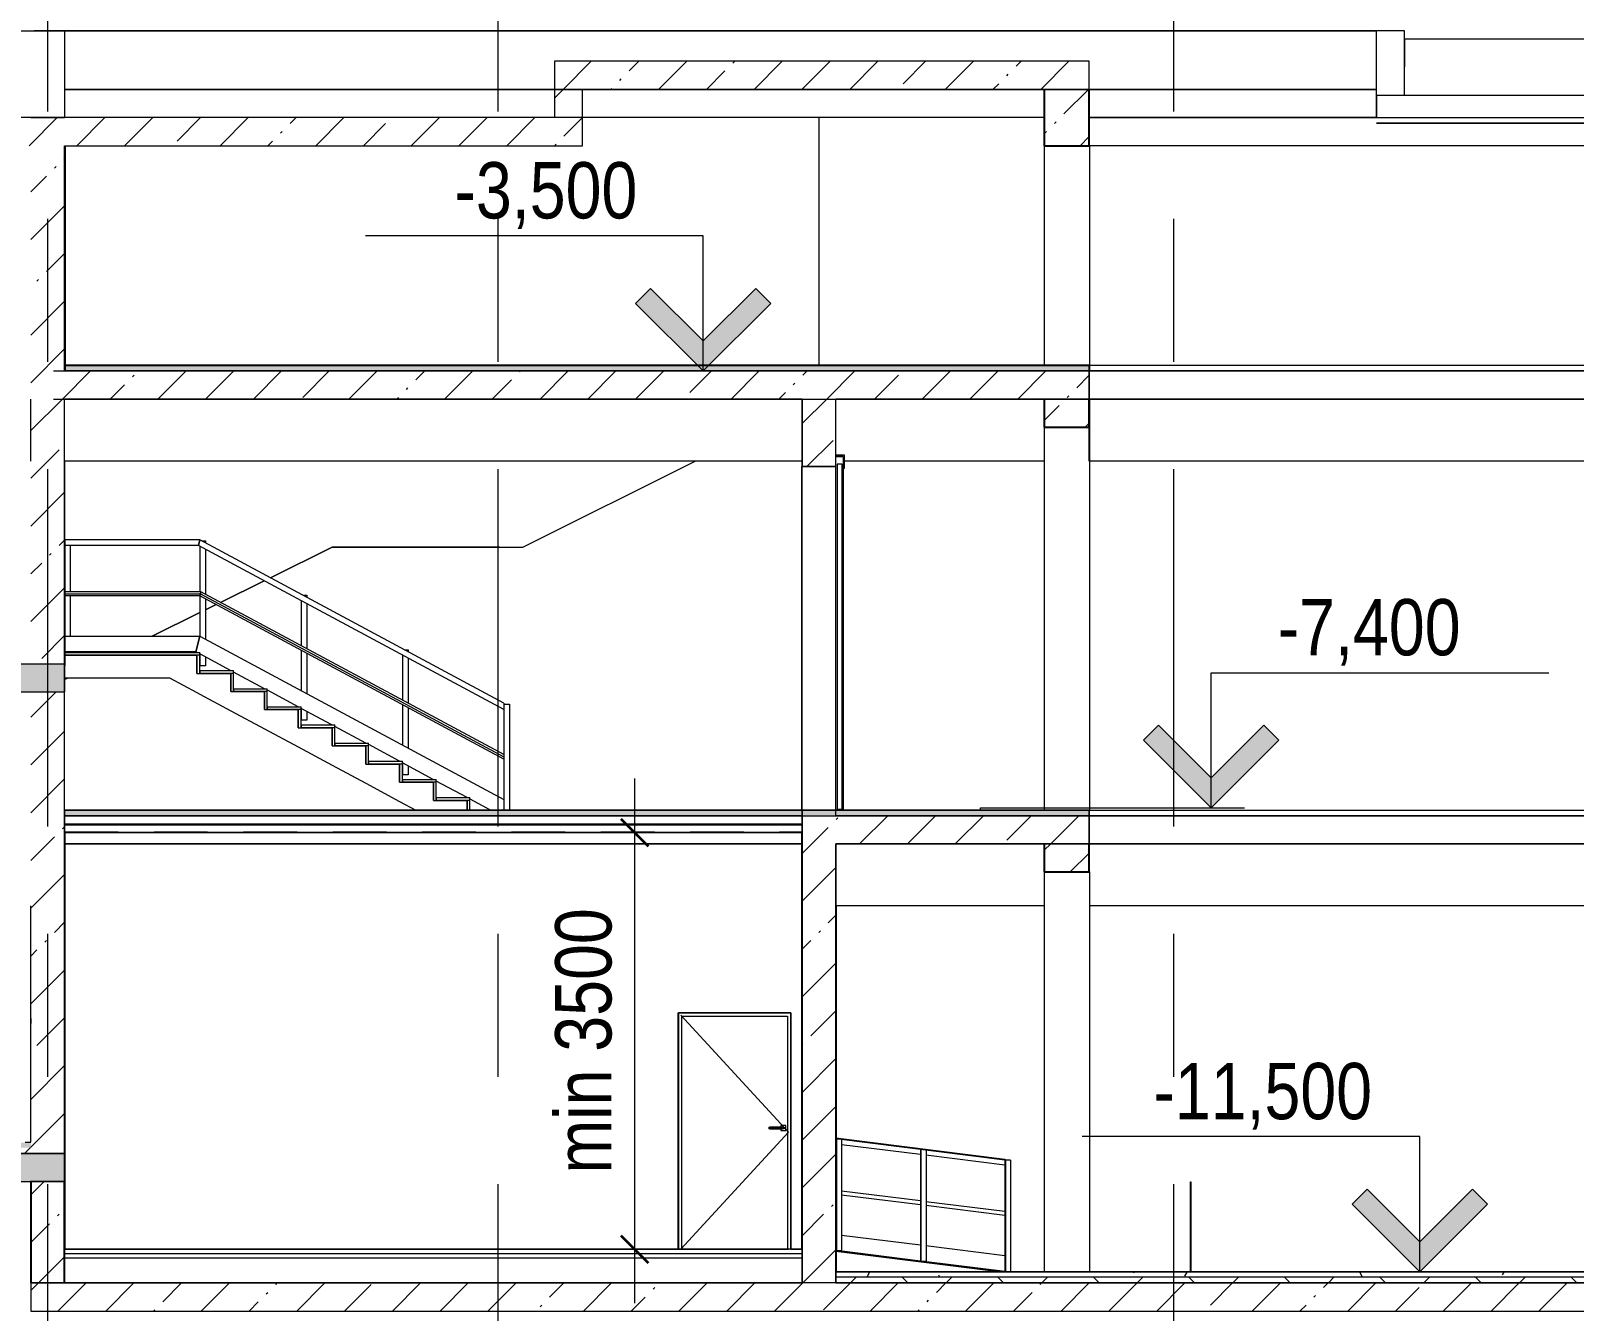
# Model space of a CAD drawing. Header units: millimetres. Extents: x 51154 to 151340, y -24069 to 30962.
# Drawn here: x 81782 to 95488, y -11850 to -480 of the extents above; entities that cross this region are included whole.
import ezdxf

# ---------------------------------------------------------------- set-up
doc = ezdxf.new("R2010")
doc.units = ezdxf.units.MM
doc.linetypes.add('Осевые', pattern=[6350, 1270, -952.5, 3175, -952.5])
doc.linetypes.add('Сверху', pattern=[793.75, 476.25, -317.5])
for name, color, linetype, lineweight in [('_Сверху_', 7, 'Сверху', 9), ('Балясины', 7, 'Continuous', 9), ('Высотные отметки', 7, 'Continuous', 9), ('Двери', 7, 'Continuous', 9), ('Каркас несущий', 7, 'Continuous', 9), ('Каркас несущий-1', 7, 'Continuous', 25), ('Каркас_Импост', 7, 'Continuous', 9), ('Лестницы', 7, 'Continuous', 9), ('Общие ребра', 7, 'Continuous', 9), ('Ограждение', 7, 'Continuous', 9), ('Основа _2_-1', 7, 'Continuous', 9), ('Отделка 1 _4_-1', 7, 'Continuous', 9), ('Отделка 2 _5_-1', 7, 'Continuous', 9), ('Пандус', 7, 'Continuous', 9), ('Панель', 7, 'Continuous', 9), ('Перекрытия', 7, 'Continuous', 9), ('Поручни', 7, 'Continuous', 9), ('Потолки', 7, 'Continuous', 9), ('Проступи_подступенки', 7, 'Continuous', 9), ('Размеры', 7, 'Continuous', 9), ('Размеры-200', 7, 'Continuous', 9), ('Стены', 7, 'Continuous', 9), ('Структура _1_', 7, 'Continuous', 18), ('Тонкие линии', 7, 'Continuous', 9), ('Штриховка разреза-2', 7, 'Continuous', 9), ('Элементы узлов', 7, 'Continuous', 9)]:
    doc.layers.add(name, color=color, linetype=linetype, lineweight=lineweight)
doc.layers.add('Оси-3', color=7, linetype='Осевые', lineweight=9, true_color=0xaaaaaa)
doc.styles.add('Arial Narrow', font='ARIALN.TTF', dxfattribs={"height": 500})
doc.dimstyles.new('Диагональ_-_2_5_мм_Arial_narrow', dxfattribs={"dimscale": 304.8, "dimtxt": 511.715487, "dimasz": 0.787402, "dimexe": 1.574803, "dimexo": 0.0625, "dimgap": 0.19685, "dimtad": 1, "dimdec": 0, "dimzin": 0, "dimdsep": 46, "dimtxsty": 'Arial Narrow', "dimblk1": 'OBLIQUE', "dimblk2": 'OBLIQUE', "dimsah": 1, "dimcen": 0.09, "dimdle": 1.574803, "dimazin": 0, "dimtfac": 1, "dimtdec": 4, "dimtix": 1, "dimtmove": 0, "dimatfit": 3, "dimfxl": 1.574803, "dimfxlon": 1, "dimtvp": 1, "dimtolj": 1, "dimtzin": 0, "dimarcsym": 2})
pattern_1 = [(45, (99498.54, 6475), (-424.264, 424.264), [600, -100, 20, -100]), (45, (99498.54, 6899), (-424.264, 424.264), [])]
pattern_2 = [(0, (99498.54, 6475), (812.8, 203.2), [67.056, -542.544, 67.056, -542.544, -3251.2]), (0, (99498.54, 6475), (812.8, 203.2), [-1219.2, 67.056, -1152.144, 67.056, -542.544, -1422.4]), (0, (99498.54, 6475), (812.8, 203.2), [-3048, 67.056, -339.344, 67.056, -948.944]), (120, (99803.34, 6576.6), (-582.3764, 602.30545), [67.056, -542.544, 67.056, -3793.744]), (120, (99803.34, 6576.6), (-582.3764, 602.30545), [-676.656, -542.544, 67.056, -1152.144, -2032]), (120, (99803.34, 6576.6), (-582.3764, 602.30545), [-2438.4, 67.056, -542.544, 67.056, -1355.344]), (120, (99803.34, 6576.6), (-582.3764, 602.30545), [-3115.056, -339.344, 67.056, -948.944]), (240, (99904.94, 6983), (-230.4236, -805.50545), [67.056, -542.544, 67.056, -542.544, -3251.2]), (240, (99904.94, 6983), (-230.4236, -805.50545), [-1219.2, 67.056, -1152.144, 67.056, -542.544, -1422.4]), (240, (99904.94, 6983), (-230.4236, -805.50545), [-3048, 67.056, -339.344, 67.056, -948.944])]
pattern_3 = [(45, (99498.54, 6475), (-424.264, 424.264), []), (135, (99498.54, 6475), (-424.264, -424.264), [])]

# ---------------------------------------------------------------- blocks, each defined once
blk = doc.blocks.new('Стена монолитная - Стена монолитная-463893-Разрез 1-1')
at = {"layer": 'Стены'}
blk.add_line((61832, -10450), (82084, -10450), dxfattribs=at)
blk = doc.blocks.new('Дверь - Однопольная - ДВ2__21х9-V151-Разрез 1-1')
at = {"layer": 'Двери'}
blk.add_line((81782, -9252), (81782, -9297), dxfattribs=at)
at = {"layer": 'Каркас_Импост'}
for p, q in [((81782, -10350), (81782, -8250)), ((81782, -10350), (81782, -8270)), ((82082, -8250), (82082, -10350)), ((82082, -8280), (82082, -10350))]:
    blk.add_line(p, q, dxfattribs=at)
at = {"layer": 'Панель'}
blk.add_line((81782, -10350), (81782, -8271), dxfattribs=at)
blk = doc.blocks.new('Дверь - Однопольная - ДВ2_21х10-6240634-Разрез 1-1')
at = {"layer": 'Двери'}
for p, q in [((88337, -10217), (88337, -10232)), ((88337, -10217), (88337, -10217)), ((88337, -10217), (88464, -10217)), ((88337, -10217), (88337, -10232)), ((88464, -10232), (88337, -10232)), ((88337, -10232), (88337, -10232)), ((88458, -10217), (88344, -10217)), ((88344, -10232), (88458, -10232)), ((88443, -10202), (88443, -10217)), ((88488, -10202), (88443, -10202)), ((88443, -10232), (88443, -10247)), ((88443, -10247), (88488, -10247)), ((88464, -10217), (88473, -10217)), ((88464, -10217), (88464, -10232)), ((88473, -10232), (88464, -10232)), ((88473, -10232), (88473, -10217)), ((88473, -10217), (88473, -10232)), ((88488, -10247), (88488, -10202))]:
    blk.add_line(p, q, dxfattribs=at)
at = {"layer": 'Каркас_Импост'}
for p, q in [((87532, -9200), (87532, -11300)), ((88532, -9200), (87532, -9200)), ((87562, -11300), (87562, -9230)), ((87562, -9230), (88502, -9230)), ((88502, -9230), (88502, -11300)), ((88532, -11300), (88532, -9200)), ((87562, -11300), (87532, -11300)), ((88532, -11300), (88502, -11300))]:
    blk.add_line(p, q, dxfattribs=at)
at = {"layer": 'Панель'}
blk.add_line((87553, -11300), (88511, -11300), dxfattribs=at)
at = {"layer": 'Элементы узлов'}
for p, q in [((88511, -10260), (87553, -9221)), ((87553, -11300), (88511, -10260))]:
    blk.add_line(p, q, dxfattribs=at)
blk = doc.blocks.new('Ограждение - 50х5-8463629-Разрез 1-1')
at = {"layer": 'Балясины'}
for p, q in [((85082, -6023), (85082, -6424)), ((85100, -5976), (85132, -5976)), ((85132, -5976), (85132, -5993)), ((85132, -6050), (85132, -6451)), ((85082, -6464), (85082, -6822)), ((85132, -6491), (85132, -6849)), ((85082, -6981), (85082, -7087)), ((85132, -7087), (85082, -7087)), ((85132, -7007), (85132, -7087))]:
    blk.add_line(p, q, dxfattribs=at)
blk = doc.blocks.new('Ограждение - 50х5-V153-Разрез 1-1')
at = {"layer": 'Балясины'}
for p, q in [((84182, -5540), (84182, -5941)), ((84200, -5493), (84232, -5493)), ((84232, -5493), (84232, -5510)), ((84232, -5567), (84232, -5968)), ((84182, -5981), (84182, -6338)), ((84232, -6008), (84232, -6365)), ((84182, -6497), (84182, -6603)), ((84232, -6524), (84232, -6603)), ((84232, -6603), (84182, -6603))]:
    blk.add_line(p, q, dxfattribs=at)
blk = doc.blocks.new('Ограждение - 50х5-5811404-Разрез 1-1')
at = {"layer": 'Балясины'}
for p, q in [((83282, -5057), (83282, -5463)), ((83300, -5010), (83332, -5010)), ((83332, -5010), (83332, -5027)), ((83332, -5083), (83332, -5484)), ((83282, -5498), (83282, -5855)), ((83332, -5524), (83332, -5882)), ((83282, -6014), (83282, -6120)), ((83332, -6120), (83282, -6120)), ((83332, -6041), (83332, -6120))]:
    blk.add_line(p, q, dxfattribs=at)
blk = doc.blocks.new('Ограждение - 50х5-V154-Разрез 1-1')
at = {"layer": 'Балясины'}
for p, q in [((85982, -6460), (86032, -6460)), ((85982, -6460), (85982, -7400)), ((86032, -6460), (86032, -7400))]:
    blk.add_line(p, q, dxfattribs=at)
blk = doc.blocks.new('Ограждение - 50х5-V155-Разрез 1-1')
at = {"layer": 'Балясины'}
for p, q in [((82082, -5010), (82082, -6120)), ((82132, -5050), (82132, -5463)), ((82132, -5498), (82132, -5855)), ((82132, -5995), (82132, -6000))]:
    blk.add_line(p, q, dxfattribs=at)
blk = doc.blocks.new('Ограждение - Ограждение-6069323-Разрез 1-1')
at = {"layer": 'Поручни'}
for p, q in [((82082, -5050), (82082, -5000)), ((83282, -5000), (82082, -5000)), ((83269, -5050), (82082, -5050)), ((83282, -5000), (83269, -5050)), ((83269, -5050), (83282, -5000)), ((85982, -6507), (83269, -5050)), ((85982, -6450), (83282, -5000)), ((82082, -5480), (82082, -5463)), ((83291, -5463), (82082, -5463)), ((82082, -5498), (82082, -5480)), ((82082, -5480), (83287, -5480)), ((83287, -5480), (83282, -5498)), ((83282, -5498), (83287, -5480)), ((83291, -5463), (83287, -5480)), ((83287, -5480), (83291, -5463)), ((83287, -5480), (85982, -6928)), ((85982, -6907), (83291, -5463)), ((83282, -5498), (82082, -5498)), ((85982, -6948), (83282, -5498)), ((82082, -5995), (82082, -5855)), ((82082, -5855), (83282, -5855)), ((83282, -5855), (83246, -5995)), ((83246, -5995), (83282, -5855)), ((83282, -5855), (85982, -7305)), ((83246, -5995), (82082, -5995)), ((83256, -6000), (83246, -5995)), ((83556, -6161), (83282, -6014)), ((83856, -6322), (83582, -6175)), ((84156, -6483), (83882, -6336)), ((84456, -6644), (84182, -6497)), ((85982, -6450), (85982, -6507)), ((84756, -6806), (84482, -6658)), ((85056, -6967), (84782, -6819)), ((85356, -7128), (85082, -6981)), ((85982, -6907), (85982, -6928)), ((85982, -6928), (85982, -6948)), ((85656, -7289), (85382, -7142)), ((85863, -7400), (85682, -7303)), ((85982, -7305), (85982, -7400))]:
    blk.add_line(p, q, dxfattribs=at)
for name in ['Ограждение - 50х5-V155-Разрез 1-1', 'Ограждение - 50х5-5811404-Разрез 1-1', 'Ограждение - 50х5-V153-Разрез 1-1', 'Ограждение - 50х5-8463629-Разрез 1-1', 'Ограждение - 50х5-V154-Разрез 1-1']:
    blk.add_blockref(name, (0, 0))
blk = doc.blocks.new('Откатные ворота - 3500мм х 3050_h_ мм ЛЕВАЯ-8323205-Разрез 1-1')
at = {"layer": 'Каркас_Импост'}
for p, q in [((89008, -4248), (88932, -4248)), ((88932, -4248), (88932, -4260)), ((89008, -4363), (89008, -4248)), ((88932, -7400), (88932, -4260)), ((88996, -4260), (88932, -4260)), ((88932, -4260), (88996, -4260)), ((88932, -4363), (88932, -4260)), ((88932, -4260), (88996, -4260)), ((88996, -4260), (88996, -7400)), ((88996, -4260), (88996, -4363)), ((88996, -4260), (88996, -4363)), ((88996, -4363), (89008, -4363)), ((88996, -7400), (88932, -7400))]:
    blk.add_line(p, q, dxfattribs=at)
at = {"layer": 'Панель'}
for p, q in [((88986, -4329), (88942, -4329)), ((88942, -4329), (88942, -7392)), ((88986, -7392), (88986, -4329)), ((88942, -7392), (88986, -7392))]:
    blk.add_line(p, q, dxfattribs=at)
blk = doc.blocks.new('Пандус - Пандус-6219120-Разрез 1-1')
at = {"layer": 'Пандус'}
for p, q in [((88932, -11312), (90432, -11500)), ((88932, -11312), (88932, -11320)), ((90375, -11500), (88932, -11320))]:
    blk.add_line(p, q, dxfattribs=at)
blk = doc.blocks.new('Ограждение - 50х5-6219260-Разрез 1-1')
at = {"layer": 'Балясины'}
for p, q in [((89685, -10416), (89682, -10416)), ((89682, -10416), (89682, -11406)), ((89687, -10416), (89685, -10416)), ((89687, -10416), (89687, -11406)), ((89692, -10416), (89687, -10416)), ((89721, -10416), (89692, -10416)), ((89732, -10416), (89732, -11406)), ((89732, -10416), (89732, -10419)), ((89732, -10420), (89732, -11406)), ((89682, -11406), (89685, -11406)), ((89685, -11406), (89687, -11406)), ((89687, -11406), (89692, -11406)), ((89692, -11406), (89730, -11406)), ((89730, -11406), (89732, -11406))]:
    blk.add_line(p, q, dxfattribs=at)
blk = doc.blocks.new('Ограждение - 50х5-V156-Разрез 1-1')
at = {"layer": 'Балясины'}
for p, q in [((90435, -10510), (90432, -10510)), ((90432, -10510), (90432, -11500)), ((90437, -10510), (90435, -10510)), ((90437, -10510), (90437, -11500)), ((90442, -10510), (90437, -10510)), ((90480, -10510), (90442, -10510)), ((90482, -10510), (90480, -10510)), ((90482, -10510), (90482, -11500)), ((90482, -10510), (90482, -11500)), ((90432, -11500), (90435, -11500)), ((90442, -11500), (90480, -11500))]:
    blk.add_line(p, q, dxfattribs=at)
blk = doc.blocks.new('Ограждение - 50х5-V157-Разрез 1-1')
at = {"layer": 'Балясины'}
for p, q in [((88935, -10322), (88932, -10322)), ((88932, -10322), (88932, -11312)), ((88937, -10322), (88935, -10322)), ((88937, -10322), (88937, -11312)), ((88942, -10322), (88937, -10322)), ((88971, -10322), (88942, -10322)), ((88982, -10322), (88982, -11312)), ((88982, -10326), (88982, -11312)), ((88932, -11312), (88935, -11312)), ((88935, -11312), (88937, -11312)), ((88937, -11312), (88942, -11312)), ((88942, -11312), (88980, -11312)), ((88980, -11312), (88982, -11312))]:
    blk.add_line(p, q, dxfattribs=at)
blk = doc.blocks.new('Ограждение - Ограждение-6219140-Разрез 1-1')
at = {"layer": 'Поручни'}
for p, q in [((88932, -10316), (88932, -10312)), ((88932, -10312), (90432, -10500)), ((88932, -10317), (90432, -10505)), ((88932, -10361), (88932, -10323)), ((88980, -10369), (89682, -10457)), ((88980, -10369), (89682, -10457)), ((89730, -10463), (90432, -10550)), ((89730, -10463), (90432, -10550)), ((90432, -10500), (90432, -10503)), ((90432, -10510), (90432, -10548)), ((88932, -10790), (88932, -10778)), ((88932, -10807), (88932, -10795)), ((88935, -10775), (88938, -10775)), ((88935, -10811), (88938, -10811)), ((88980, -10781), (89682, -10868)), ((88980, -10816), (89682, -10904)), ((89685, -10869), (89688, -10869)), ((89685, -10905), (89688, -10905)), ((89730, -10875), (90432, -10962)), ((89730, -10910), (90432, -10998)), ((90432, -10965), (90432, -10978)), ((90432, -10983), (90432, -10995)), ((88932, -11309), (88932, -11167)), ((88980, -11174), (89682, -11261)), ((88963, -11312), (89682, -11402)), ((89730, -11267), (90432, -11355)), ((90432, -11355), (90432, -11496)), ((89713, -11406), (90432, -11496))]:
    blk.add_line(p, q, dxfattribs=at)
at = {"layer": 'Поручни', "flags": 128}
for points in [[(90432, -10503), (90432, -10504), (90432, -10504), (90432, -10504), (90432, -10505), (90432, -10505), (90432, -10505)], [(90432, -10505), (90432, -10505), (90432, -10506), (90432, -10507), (90432, -10508), (90432, -10509), (90432, -10510)]]:
    blk.add_lwpolyline(points, dxfattribs=at)
for name in ['Ограждение - 50х5-V157-Разрез 1-1', 'Ограждение - 50х5-6219260-Разрез 1-1', 'Ограждение - 50х5-V156-Разрез 1-1']:
    blk.add_blockref(name, (0, 0))
blk = doc.blocks.new('DIMBLOCK1-Разрез 1-1')
at = {"layer": 'Размеры-200', "lineweight": 35}
for points in [[(87144, -7600), (87264, -7720), (87024, -7480)], [(87144, -11300), (87264, -11420), (87024, -11180)]]:
    blk.add_hatch(color=256, dxfattribs=at).paths.add_polyline_path(points, flags=0)
at = {"layer": 'Размеры-200'}
for p, q in [((87144, -7120), (87144, -11780)), ((87624, -7600), (86664, -7600)), ((87144, -7600), (87624, -7600)), ((87624, -11300), (86664, -11300)), ((87144, -11300), (87624, -11300))]:
    blk.add_line(p, q, dxfattribs=at)
at = {"layer": 'Размеры-200', "lineweight": 35}
for p, q in [((87264, -7720), (87024, -7480)), ((87024, -7480), (87144, -7600)), ((87144, -7600), (87264, -7720)), ((87264, -11420), (87024, -11180)), ((87024, -11180), (87144, -11300)), ((87144, -11300), (87264, -11420))]:
    blk.add_line(p, q, dxfattribs=at)
at = {"layer": 'Размеры-200', "color": 0, "insert": (86438, -10628), "char_height": 500, "width": 2826.62, "attachment_point": 1, "rotation": 90, "line_spacing_factor": 0.974696, "style": 'Arial Narrow'}
blk.add_mtext('min 3500', dxfattribs=at)
blk = doc.blocks.new('_Oblique')
at = {"color": 0, "linetype": 'ByBlock', "lineweight": -2}
blk.add_line((-0.5, -0.5), (0.5, 0.5), dxfattribs=at)
blk = doc.blocks.new('Высотные отметки - Высотная отметка - Стрелка-4455449-Разрез 1-1')
at = {"layer": 'Высотные отметки'}
blk.add_hatch(color=256, dxfattribs=at).paths.add_polyline_path([(148754, 733), (148287, 266), (147820, 733), (147687, 600), (148287, 0), (148887, 600)], flags=0)
for p, q in [((148287, 1200), (151287, 1200)), ((148287, 0), (148287, 1200)), ((147687, 600), (147820, 733)), ((147820, 733), (148287, 266)), ((148287, 266), (148754, 733)), ((148754, 733), (148887, 600)), ((148287, 0), (147687, 600)), ((148887, 600), (148287, 0)), ((147191, 0), (148584, 0))]:
    blk.add_line(p, q, dxfattribs=at)

msp = doc.modelspace()

# ---------------------------------------------------------------- hatches: boundary and pattern name
at = {"layer": 'Каркас несущий'}
h = msp.add_hatch(dxfattribs=at)
h.set_pattern_fill('FP_2', color=256, style=0, pattern_type=2)
h.set_pattern_definition(pattern_1)
h.paths.add_polyline_path([(90781.6, -1500), (91181.6, -1500), (91181.6, -1000), (90781.6, -1000)], flags=0)
h = msp.add_hatch(dxfattribs=at)
h.set_pattern_fill('FP_2', color=256, style=0, pattern_type=2)
h.set_pattern_definition(pattern_1)
h.paths.add_polyline_path([(90781.6, -4000), (91181.6, -4000), (91181.6, -3750), (90781.6, -3750)], flags=0)
h = msp.add_hatch(dxfattribs=at)
h.set_pattern_fill('FP_2', color=256, style=0, pattern_type=2)
h.set_pattern_definition(pattern_1)
h.paths.add_polyline_path([(90781.6, -7950), (91181.6, -7950), (91181.6, -7700), (90781.6, -7700)], flags=0)
h = msp.add_hatch(dxfattribs=at)
h.set_pattern_fill('FP_2', color=256, style=0, pattern_type=2)
h.set_pattern_definition(pattern_1)
h.paths.add_polyline_path([(82081.6, -11600), (82081.6, -10700), (81781.6, -10700), (81781.6, -11600)], flags=0)
at = {"layer": 'Штриховка разреза-2'}
h = msp.add_hatch(dxfattribs=at)
h.set_pattern_fill('FP_2', color=256, style=0, pattern_type=2)
h.set_pattern_definition(pattern_1)
h.paths.add_polyline_path([(91181.6, -1000), (91181.6, -750), (86431.6, -750), (86431.6, -1000), (90854, -1000)], flags=0)
h = msp.add_hatch(dxfattribs=at)
h.set_pattern_fill('FP_2', color=256, style=0, pattern_type=2)
h.set_pattern_definition(pattern_1)
h.paths.add_polyline_path([(86681.6, -1250), (86681.6, -1000), (86431.6, -1000), (86431.6, -1250)], flags=0)
h = msp.add_hatch(dxfattribs=at)
h.set_pattern_fill('FP_2', color=256, style=0, pattern_type=2)
h.set_pattern_definition(pattern_1)
h.paths.add_polyline_path([(77831.6, -1500), (86681.6, -1500), (86681.6, -1250), (73931.6, -1250), (73931.6, -1500), (77731.6, -1500)], flags=0)
h = msp.add_hatch(dxfattribs=at)
h.set_pattern_fill('FP_2', color=256, style=0, pattern_type=2)
h.set_pattern_definition(pattern_1)
h.paths.add_polyline_path([(82081.6, -6100), (82081.6, -3750), (81981.6, -3750), (81981.6, -3500), (82081.6, -3500), (82081.6, -1500), (81781.6, -1500), (81781.6, -6100)], flags=0)
h = msp.add_hatch(dxfattribs=at)
h.set_pattern_fill('FP_2', color=256, style=0, pattern_type=2)
h.set_pattern_definition(pattern_1)
h.paths.add_polyline_path([(91181.6, -3750), (91181.6, -3500), (81981.6, -3500), (81981.6, -3750), (90854, -3750)], flags=0)
h.paths.add_polyline_path([(104181.6, -3750), (104181.6, -3500), (102481.6, -3500), (102481.6, -3750), (103832.9, -3750)], flags=0)
h = msp.add_hatch(dxfattribs=at)
h.set_pattern_fill('FP_4', color=256, style=0, pattern_type=2)
h.set_pattern_definition(pattern_2)
h.paths.add_polyline_path([(91181.6, -3500), (91181.6, -3455), (82086.6, -3455), (82086.6, -3500), (90854, -3500)], flags=0)
h.paths.add_polyline_path([(104181.6, -3500), (104181.6, -3455), (102481.6, -3455), (102481.6, -3500), (103832.9, -3500)], flags=0)
h = msp.add_hatch(dxfattribs=at)
h.set_pattern_fill('FP_2', color=256, style=0, pattern_type=2)
h.set_pattern_definition(pattern_1)
h.paths.add_polyline_path([(88631.6, -7450), (88931.6, -7450), (88931.6, -7400), (88631.6, -7400)], flags=0)
h.paths.add_polyline_path([(88631.6, -4350), (88931.6, -4350), (88931.6, -3750), (88631.6, -3750), (88631.6, -4114.9)], flags=0)
h = msp.add_hatch(dxfattribs=at)
h.set_pattern_fill('FP_2', color=256, style=0, pattern_type=2)
h.set_pattern_definition(pattern_1)
h.paths.add_polyline_path([(116811.8, -6350), (141820.5, -6350), (141820.5, -6100), (104181.6, -6100), (104181.6, -6350), (115284.9, -6350)], flags=0)
h.paths.add_polyline_path([(59170.2, -6350), (67441.6, -6350), (67441.6, -6100), (59031.6, -6100), (59031.6, -6350)], flags=0)
h.paths.add_polyline_path([(67951.6, -6350), (82081.6, -6350), (82081.6, -6100), (67951.6, -6100)], flags=0)
h = msp.add_hatch(dxfattribs=at)
h.set_pattern_fill('FP_2', color=256, style=0, pattern_type=2)
h.set_pattern_definition(pattern_1)
h.paths.add_polyline_path([(81781.6, -10450), (82081.6, -10450), (82081.6, -6350), (81781.6, -6350), (81781.6, -9565.4)], flags=0)
h = msp.add_hatch(dxfattribs=at)
h.set_pattern_fill('FP_4', color=256, style=0, pattern_type=2)
h.set_pattern_definition(pattern_2)
h.paths.add_polyline_path([(91181.6, -7450), (91181.6, -7405), (82081.6, -7405), (82081.6, -7450), (90854, -7450)], flags=0)
h.paths.add_polyline_path([(104181.6, -7450), (104181.6, -7405), (102481.6, -7405), (102481.6, -7450), (103069.5, -7450)], flags=0)
h = msp.add_hatch(dxfattribs=at)
h.set_pattern_fill('FP_2', color=256, style=0, pattern_type=2)
h.set_pattern_definition(pattern_1)
h.paths.add_polyline_path([(104179.6, -7700), (104181.6, -7700), (104181.6, -7450), (102481.6, -7450), (102481.6, -7700), (103069.5, -7700)], flags=0)
h.paths.add_polyline_path([(88631.6, -7700), (91181.6, -7700), (91181.6, -7450), (88631.6, -7450)], flags=0)
h = msp.add_hatch(dxfattribs=at)
h.set_pattern_fill('FP_2', color=256, style=0, pattern_type=2)
h.set_pattern_definition(pattern_1)
h.paths.add_polyline_path([(88631.6, -11600), (88931.6, -11600), (88931.6, -7700), (88631.6, -7700), (88631.6, -11511.9)], flags=0)
h = msp.add_hatch(dxfattribs=at)
h.set_pattern_fill('FP_4', color=256, style=0, pattern_type=2)
h.set_pattern_definition(pattern_2)
h.paths.add_polyline_path([(141324.8, -10398), (141324.8, -10355), (104481.6, -10355), (104481.6, -10398), (141267.3, -10398)], flags=0)
h.paths.add_polyline_path([(57585.9, -10398), (81781.6, -10398), (81781.6, -10355), (57476.6, -10355), (57476.6, -10398)], flags=0)
h = msp.add_hatch(dxfattribs=at)
h.set_pattern_fill('FP_10', color=256, style=0, pattern_type=2)
h.set_pattern_definition(pattern_3)
h.paths.add_polyline_path([(141324.8, -10448), (141324.8, -10398), (104481.6, -10398), (104481.6, -10448), (141267.3, -10448)], flags=0)
h.paths.add_polyline_path([(57585.9, -10448), (81781.6, -10448), (81781.6, -10398), (57476.6, -10398), (57476.6, -10448)], flags=0)
h = msp.add_hatch(dxfattribs=at)
h.set_pattern_fill('FP_2', color=256, style=0, pattern_type=2)
h.set_pattern_definition(pattern_1)
h.paths.add_polyline_path([(141404.7, -10700), (141410.4, -10450), (104181.6, -10450), (104181.6, -10700), (141267.3, -10700)], flags=0)
h.paths.add_polyline_path([(57585.9, -10700), (82081.6, -10700), (82081.6, -10450), (57442.8, -10450), (57448.5, -10700)], flags=0)
h = msp.add_hatch(dxfattribs=at)
h.set_pattern_fill('FP_4', color=256, style=0, pattern_type=2)
h.set_pattern_definition(pattern_2)
h.paths.add_polyline_path([(89327.1, -11548), (104181.6, -11548), (104181.6, -11505), (88931.6, -11505), (88931.6, -11548)], flags=0)
h = msp.add_hatch(dxfattribs=at)
h.set_pattern_fill('FP_2', color=256, style=0, pattern_type=2)
h.set_pattern_definition(pattern_1)
h.paths.add_polyline_path([(104481.6, -11850), (104481.6, -11600), (81781.6, -11600), (81781.6, -11850), (103069.5, -11850)], flags=0)
h = msp.add_hatch(dxfattribs=at)
h.set_pattern_fill('FP_10', color=256, style=0, pattern_type=2)
h.set_pattern_definition(pattern_3)
h.paths.add_polyline_path([(103069.5, -11598), (104181.6, -11598), (104181.6, -11548), (88931.6, -11548), (88931.6, -11598), (101542.5, -11598)], flags=0)

# ---------------------------------------------------------------- linework, layer by layer
at = {"layer": '_Сверху_'}
msp.add_line((82081.6, -7592.5), (88631.6, -7592.5), dxfattribs=at)
at = {"layer": 'Высотные отметки'}
for p, q in [((88495.8, -3500), (87752.3, -3500)), ((89487, -3500), (88495.8, -3500)), ((90215.9, -7380.4), (92263.7, -7380.4)), ((90215.9, -7400), (90215.9, -7380.4)), ((94789.2, -11500), (94117.6, -11500)), ((95151, -11500), (94789.2, -11500))]:
    msp.add_line(p, q, dxfattribs=at)
at = {"layer": 'Каркас несущий'}
for p, q in [((74181.6, -480), (93731.6, -480)), ((93981.6, -480), (93731.6, -480)), ((93981.6, -1050), (93981.6, -480)), ((91181.6, -1000), (90781.6, -1000)), ((93731.6, -1050), (93731.6, -1250)), ((93731.6, -1050), (93981.6, -1050)), ((86431.6, -1250), (74181.6, -1250)), ((86681.6, -1250), (86431.6, -1250)), ((90781.6, -1250), (86681.6, -1250)), ((93731.6, -1250), (91181.6, -1250)), ((81781.6, -4300), (81781.6, -3750)), ((81981.6, -3750), (82081.6, -3750)), ((82081.6, -4300), (82081.6, -3750)), ((82083.6, -3750), (88629.6, -3750)), ((82083.6, -3750), (88629.6, -3750)), ((88631.6, -3750), (90781.6, -3750)), ((88631.6, -3750), (90781.6, -3750)), ((91181.6, -3750), (90781.6, -3750)), ((90781.6, -4000), (90781.6, -3751)), ((91181.6, -3750), (102481.6, -3750)), ((91181.6, -4000), (90781.6, -4000)), ((91181.6, -4300), (91181.6, -4000)), ((82083.6, -4300), (82081.6, -4300)), ((88629.6, -4300), (82083.6, -4300)), ((88629.6, -4300), (82083.6, -4300)), ((88631.6, -4300), (88629.6, -4300)), ((90779.6, -4300), (89008.1, -4300)), ((90779.6, -4300), (89008.1, -4300)), ((91183.6, -4300), (91181.6, -4300)), ((104181.6, -4300), (91183.6, -4300)), ((88931.6, -8250), (88931.6, -7700)), ((88931.6, -7700), (90781.6, -7700)), ((91181.6, -7700), (90781.6, -7700)), ((91181.6, -7700), (102481.6, -7700)), ((90779.6, -8250), (88931.6, -8250)), ((104181.6, -8250), (91181.6, -8250)), ((82081.6, -10700), (81781.6, -10700)), ((81781.6, -11600), (82081.6, -11600))]:
    msp.add_line(p, q, dxfattribs=at)
at = {"layer": 'Каркас несущий-1'}
for p, q in [((90781.6, -1000), (90781.6, -1500)), ((91181.6, -1500), (91181.6, -1000)), ((90781.6, -1500), (91181.6, -1500)), ((90781.6, -3750), (90781.6, -4000)), ((91181.6, -4000), (91181.6, -3750)), ((90781.6, -4000), (91181.6, -4000)), ((90781.6, -7700), (90781.6, -7950)), ((91181.6, -7950), (91181.6, -7700)), ((90781.6, -7950), (91181.6, -7950)), ((81781.6, -10700), (81781.6, -11600)), ((82081.6, -11600), (82081.6, -10700))]:
    msp.add_line(p, q, dxfattribs=at)
at = {"layer": 'Лестницы'}
for p, q in [((82081.6, -6025), (83012, -6025)), ((82081.6, -6025), (82081.6, -6225)), ((83012, -6025), (83256.6, -6025)), ((83256.6, -6186.1), (83256.6, -6025)), ((82081.6, -6225), (83012, -6225)), ((83012, -6225), (83256.6, -6356.4)), ((83256.6, -6186.1), (83281.6, -6186.1)), ((83281.6, -6186.1), (83556.6, -6186.1)), ((83556.6, -6347.2), (83556.6, -6186.1)), ((83256.6, -6356.4), (83281.6, -6369.8)), ((83281.6, -6369.8), (83556.6, -6517.5)), ((83556.6, -6347.2), (83856.6, -6347.2)), ((83856.6, -6508.3), (83856.6, -6347.2)), ((83556.6, -6517.5), (83856.6, -6678.6)), ((83856.6, -6508.3), (84156.6, -6508.3)), ((84156.6, -6669.4), (84156.6, -6508.3)), ((83856.6, -6678.6), (84156.6, -6839.7)), ((84156.6, -6669.4), (84456.6, -6669.4)), ((84456.6, -6830.6), (84456.6, -6669.4)), ((84156.6, -6839.7), (84456.6, -7000.8)), ((84456.6, -6830.6), (84756.6, -6830.6)), ((84756.6, -6991.7), (84756.6, -6830.6)), ((84456.6, -7000.8), (84756.6, -7161.9)), ((84756.6, -6991.7), (85056.6, -6991.7)), ((85056.6, -7152.8), (85056.6, -6991.7)), ((84756.6, -7161.9), (85056.6, -7323)), ((85056.6, -7152.8), (85356.6, -7152.8)), ((85356.6, -7313.9), (85356.6, -7152.8)), ((85056.6, -7323), (85199.9, -7400)), ((85356.6, -7313.9), (85656.6, -7313.9)), ((85656.6, -7400), (85656.6, -7313.9)), ((85293, -7450), (85356.6, -7450)), ((85356.6, -7450), (85656.6, -7450))]:
    msp.add_line(p, q, dxfattribs=at)
at = {"layer": 'Общие ребра'}
for p, q in [((90781.6, -1000), (91181.6, -1000)), ((91181.6, -3455), (82086.6, -3455)), ((82081.6, -6100), (82081.6, -3750)), ((88631.6, -3750), (88631.6, -4350)), ((88631.6, -4350), (88631.6, -3750)), ((88931.6, -4350), (88931.6, -3751)), ((88631.6, -7400), (88631.6, -7450)), ((88631.6, -7450), (88631.6, -7400)), ((91181.6, -7405), (82081.6, -7405)), ((88931.6, -7700), (88931.6, -11550)), ((88933.6, -7700), (88931.6, -7700)), ((88931.6, -11550), (88931.6, -7700)), ((90781.6, -7700), (91181.6, -7700)), ((81781.6, -10700), (82081.6, -10700)), ((88631.6, -11380.5), (82081.6, -11380.5)), ((104181.6, -11505), (88931.6, -11505)), ((82081.6, -11600), (81781.6, -11600)), ((104181.6, -11598), (88931.6, -11598)), ((88631.6, -11850), (104481.6, -11850))]:
    msp.add_line(p, q, dxfattribs=at)
at = {"layer": 'Оси-3'}
for p, q in [((81931.6, -22468.7), (81931.6, 29000)), ((85931.6, -22468.7), (85931.6, 29000)), ((91931.6, -22468.7), (91931.6, 29000))]:
    msp.add_line(p, q, dxfattribs=at)
at = {"layer": 'Основа _2_-1'}
for p, q in [((82086.6, -3455), (82086.6, -3500)), ((82086.6, -3500), (91181.6, -3500)), ((91181.6, -3500), (91181.6, -3455)), ((82081.6, -7405), (82081.6, -7450)), ((82081.6, -7450), (91181.6, -7450)), ((91181.6, -7450), (91181.6, -7405))]:
    msp.add_line(p, q, dxfattribs=at)
at = {"layer": 'Отделка 1 _4_-1'}
for p, q in [((91181.6, -1000), (82081.6, -1000)), ((82081.6, -1000), (82081.6, -1001)), ((82081.6, -1001), (91181.6, -1001)), ((91181.6, -1001), (91181.6, -1000)), ((91181.6, -3450), (82086.6, -3450)), ((82086.6, -3450), (82086.6, -3455)), ((91181.6, -3455), (91181.6, -3450)), ((88933.6, -3751), (91181.6, -3751)), ((91181.6, -3751), (91181.6, -3750)), ((91181.6, -7400), (82081.6, -7400)), ((82081.6, -7400), (82081.6, -7405)), ((91181.6, -7405), (91181.6, -7400)), ((88631.6, -7700), (82081.6, -7700)), ((82081.6, -7700), (82081.6, -7701)), ((82081.6, -7701), (88631.6, -7701)), ((88631.6, -7701), (88631.6, -7700)), ((88631.6, -11300), (82081.6, -11300)), ((82081.6, -11300), (82081.6, -11340)), ((88631.6, -11340), (88631.6, -11300)), ((104181.6, -11500), (88931.6, -11500)), ((88931.6, -11500), (88931.6, -11505))]:
    msp.add_line(p, q, dxfattribs=at)
at = {"layer": 'Отделка 2 _5_-1'}
msp.add_line((88931.6, -11505), (88931.6, -11548), dxfattribs=at)
at = {"layer": 'Перекрытия'}
for p, q in [((93981.6, -550), (102481.6, -550)), ((93981.6, -550), (93981.6, -800)), ((93731.6, -1050), (93981.6, -1050)), ((93731.6, -1250), (93731.6, -1050)), ((93981.6, -1050), (102481.6, -1050)), ((91181.6, -1250), (91181.6, -1500)), ((91181.6, -1250), (102426.6, -1250)), ((93731.6, -1250), (102731.6, -1250)), ((93731.6, -1250), (102731.6, -1250)), ((102426.6, -1500), (91181.6, -1500)), ((82086.6, -3450), (82086.6, -3500)), ((90781.6, -3500), (91181.6, -3500)), ((90781.6, -3500), (91181.6, -3500)), ((91181.6, -3500), (90781.6, -3500)), ((91181.6, -3500), (91181.6, -3450)), ((91181.6, -3450), (91181.6, -3500)), ((91181.6, -3450), (102481.6, -3450)), ((91181.6, -3750), (91181.6, -3500)), ((91181.6, -3750), (91181.6, -3500)), ((91181.6, -3500), (91181.6, -3750)), ((91181.6, -3500), (102481.6, -3500)), ((102481.6, -3500), (91181.6, -3500)), ((91181.6, -3750), (90781.6, -3750)), ((91181.6, -3750), (90781.6, -3750)), ((102481.6, -3750), (91181.6, -3750)), ((81824.1, -6100), (82081.6, -6100)), ((82081.6, -6150), (82081.6, -6350)), ((81180.5, -6350), (82081.9, -6350)), ((81380.5, -6350), (82081.9, -6350)), ((82081.6, -7450), (82081.6, -7400)), ((90781.6, -7400), (91181.6, -7400)), ((91181.6, -7450), (91181.6, -7400)), ((91181.6, -7400), (91181.6, -7450)), ((91181.6, -7400), (102481.6, -7400)), ((82081.6, -7525), (82081.6, -7600)), ((88631.6, -7525), (82081.6, -7525)), ((88631.6, -7600), (88631.6, -7525)), ((91181.6, -7450), (90781.6, -7450)), ((91181.6, -7450), (91181.6, -7687.6)), ((91181.6, -7450), (102481.6, -7450)), ((102481.6, -7450), (91181.6, -7450)), ((82083.6, -7600), (88629.6, -7600)), ((91181.6, -7700), (90781.6, -7700)), ((91181.6, -7700), (91181.6, -7687.6)), ((91181.6, -7687.6), (91181.6, -7700)), ((102481.6, -7700), (91181.6, -7700)), ((81731.6, -10350), (81781.6, -10350)), ((82083.6, -10450), (74681.6, -10450)), ((76580.5, -10450), (82083.6, -10450)), ((81974.7, -10450), (81731.6, -10450)), ((82083.6, -10450), (81731.6, -10450)), ((82081.6, -10450), (82081.6, -10700)), ((82083.6, -10700), (81779.6, -10700))]:
    msp.add_line(p, q, dxfattribs=at)
at = {"layer": 'Потолки'}
for p, q in [((91181.6, -1000), (93731.6, -1000)), ((93731.6, -1001), (91181.6, -1001)), ((93731.6, -1000), (93731.6, -1001)), ((93731.6, -1300), (102426.6, -1300)), ((93731.6, -1300), (93731.6, -1301)), ((102426.6, -1301), (93731.6, -1301)), ((91181.6, -3750), (104181.6, -3750)), ((102481.6, -3751), (91181.6, -3751))]:
    msp.add_line(p, q, dxfattribs=at)
at = {"layer": 'Проступи_подступенки'}
for p, q in [((82081.6, -6000), (83281.6, -6000)), ((82081.6, -6000), (82081.6, -6025)), ((83281.6, -6025), (82081.6, -6025)), ((83281.6, -6025), (83256.6, -6025)), ((83256.6, -6025), (83256.6, -6186.1)), ((83281.6, -6025), (83281.6, -6000)), ((83281.6, -6186.1), (83281.6, -6025)), ((83281.6, -6161.1), (83581.6, -6161.1)), ((83281.6, -6161.1), (83281.6, -6186.1)), ((83581.6, -6186.1), (83581.6, -6161.1)), ((83256.6, -6186.1), (83281.6, -6186.1)), ((83581.6, -6186.1), (83281.6, -6186.1)), ((83581.6, -6186.1), (83556.6, -6186.1)), ((83556.6, -6186.1), (83556.6, -6347.2)), ((83581.6, -6347.2), (83581.6, -6186.1)), ((83556.6, -6347.2), (83581.6, -6347.2)), ((83581.6, -6322.2), (83881.6, -6322.2)), ((83581.6, -6322.2), (83581.6, -6347.2)), ((83881.6, -6347.2), (83581.6, -6347.2)), ((83881.6, -6347.2), (83856.6, -6347.2)), ((83856.6, -6347.2), (83856.6, -6508.3)), ((83881.6, -6347.2), (83881.6, -6322.2)), ((83881.6, -6508.3), (83881.6, -6347.2)), ((83856.6, -6508.3), (83881.6, -6508.3)), ((83881.6, -6483.3), (84181.6, -6483.3)), ((83881.6, -6483.3), (83881.6, -6508.3)), ((84181.6, -6508.3), (83881.6, -6508.3)), ((84181.6, -6508.3), (84156.6, -6508.3)), ((84156.6, -6508.3), (84156.6, -6669.4)), ((84181.6, -6508.3), (84181.6, -6483.3)), ((84181.6, -6669.4), (84181.6, -6508.3)), ((84156.6, -6669.4), (84181.6, -6669.4)), ((84181.6, -6644.4), (84481.6, -6644.4)), ((84181.6, -6644.4), (84181.6, -6669.4)), ((84481.6, -6669.4), (84181.6, -6669.4)), ((84481.6, -6669.4), (84456.6, -6669.4)), ((84456.6, -6669.4), (84456.6, -6830.6)), ((84481.6, -6669.4), (84481.6, -6644.4)), ((84481.6, -6830.6), (84481.6, -6669.4)), ((84456.6, -6830.6), (84481.6, -6830.6)), ((84481.6, -6805.6), (84781.6, -6805.6)), ((84481.6, -6805.6), (84481.6, -6830.6)), ((84781.6, -6830.6), (84481.6, -6830.6)), ((84781.6, -6830.6), (84756.6, -6830.6)), ((84756.6, -6830.6), (84756.6, -6991.7)), ((84781.6, -6830.6), (84781.6, -6805.6)), ((84781.6, -6991.7), (84781.6, -6830.6)), ((84781.6, -6966.7), (85081.6, -6966.7)), ((84781.6, -6966.7), (84781.6, -6991.7)), ((85081.6, -6991.7), (85081.6, -6966.7)), ((84756.6, -6991.7), (84781.6, -6991.7)), ((85081.6, -6991.7), (84781.6, -6991.7)), ((85081.6, -6991.7), (85056.6, -6991.7)), ((85056.6, -6991.7), (85056.6, -7152.8)), ((85081.6, -7152.8), (85081.6, -6991.7)), ((85056.6, -7152.8), (85081.6, -7152.8)), ((85081.6, -7127.8), (85381.6, -7127.8)), ((85081.6, -7127.8), (85081.6, -7152.8)), ((85381.6, -7152.8), (85081.6, -7152.8)), ((85381.6, -7152.8), (85356.6, -7152.8)), ((85356.6, -7152.8), (85356.6, -7313.9)), ((85381.6, -7152.8), (85381.6, -7127.8)), ((85381.6, -7313.9), (85381.6, -7152.8)), ((85356.6, -7313.9), (85381.6, -7313.9)), ((85381.6, -7288.9), (85681.6, -7288.9)), ((85381.6, -7288.9), (85381.6, -7313.9)), ((85681.6, -7313.9), (85381.6, -7313.9)), ((85681.6, -7313.9), (85656.6, -7313.9)), ((85656.6, -7313.9), (85656.6, -7400)), ((85681.6, -7313.9), (85681.6, -7288.9)), ((85681.6, -7400), (85681.6, -7313.9)), ((85656.6, -7450), (85681.6, -7450))]:
    msp.add_line(p, q, dxfattribs=at)
at = {"layer": 'Стены'}
for p, q in [((93731.6, -480), (81811.6, -480)), ((82081.6, -480), (82081.6, -1250)), ((93731.6, -1250), (93731.6, -480)), ((93731.6, -1250), (93731.6, -1050)), ((93731.6, -1050), (102481.6, -1050)), ((81781.6, -1250), (82081.6, -1250)), ((88781.6, -3450), (88781.6, -1250)), ((82086.6, -1499.7), (82086.6, -3500)), ((91181.6, -1500), (90779.6, -1500)), ((90779.6, -1500), (90779.6, -3450.2)), ((91181.6, -1500), (91183.6, -1500)), ((91183.6, -1500), (91183.6, -3500)), ((81981.6, -3500), (100092.8, -3500)), ((82086.6, -3500), (88781.6, -3500)), ((88631.6, -3500), (98731.6, -3500)), ((90779.6, -3500), (91181.6, -3500)), ((91183.6, -3500), (91181.6, -3500)), ((88629.6, -3750), (82081.6, -3750)), ((98731.6, -3750), (88931.6, -3750)), ((90781.6, -3751), (90779.6, -3751)), ((90779.6, -3751), (90779.6, -7400)), ((90781.6, -4000), (90781.6, -3751)), ((91181.6, -3750), (91183.6, -3750)), ((91183.6, -3750), (91183.6, -7400)), ((91181.6, -4000), (90781.6, -4000)), ((82081.6, -4300), (82081.6, -6240)), ((86152, -5065), (87682, -4300)), ((88629.6, -4350), (88631.6, -4350)), ((88631.6, -4350), (88629.6, -4350)), ((88629.6, -7400), (88629.6, -4350)), ((88629.6, -7400), (88629.6, -4350)), ((88630.6, -7400), (88630.6, -4300)), ((88631.6, -4350), (88931.6, -4350)), ((88931.6, -4350), (88631.6, -4350)), ((84458.1, -5065), (83908.7, -5336.6)), ((83908.7, -5336.6), (84458.1, -5065)), ((85944.1, -5065), (84458.1, -5065)), ((84458.1, -5065), (86152, -5065)), ((83853.7, -5363.8), (83465.1, -5556)), ((83465.1, -5556), (83853.7, -5363.8)), ((83426.2, -5575.2), (83331.6, -5622)), ((83331.6, -5622), (83426.2, -5575.2)), ((83281.6, -5646.7), (82860.3, -5855)), ((82860.3, -5855), (83281.6, -5646.7)), ((82577.2, -5995), (82567, -6000)), ((82567, -6000), (82577.2, -5995)), ((77856.6, -6100), (82081.6, -6100)), ((81781.6, -6100), (82081.6, -6100)), ((82081.6, -6240), (82112, -6225)), ((88631.6, -7400), (88931.6, -7400)), ((88631.6, -7400), (88931.6, -7400)), ((88933.6, -7400), (98672.2, -7400)), ((90779.6, -7400), (91181.6, -7400)), ((91183.6, -7400), (91181.6, -7400)), ((82083.6, -7450), (85955.7, -7450)), ((86031.6, -7450), (88629.6, -7450)), ((82083.6, -7600), (82083.6, -11300)), ((88629.6, -7600), (82083.6, -7600)), ((88629.6, -11300), (88629.6, -7600)), ((98731.6, -7700), (88933.6, -7700)), ((91181.6, -7950), (90779.6, -7950)), ((90779.6, -7950), (90779.6, -11500)), ((91181.6, -7950), (91183.6, -7950)), ((91183.6, -7950), (91183.6, -11500)), ((88933.6, -8250), (88933.6, -10312.6)), ((87531.6, -11290), (87531.6, -9200)), ((87531.6, -9200), (88531.6, -9200)), ((88531.6, -9200), (88531.6, -11290)), ((88631.6, -11300), (88631.6, -9200)), ((88933.6, -9200), (88931.6, -9200)), ((88933.6, -9200), (88933.6, -10312.6)), ((92081.6, -11500), (92081.6, -10701)), ((92081.6, -10701), (92083.6, -10701)), ((92083.6, -10701), (92083.6, -11500)), ((82083.6, -11300), (87531.6, -11300)), ((87531.6, -11300), (87531.6, -11290)), ((88531.6, -11290), (88531.6, -11300)), ((88531.6, -11300), (88629.6, -11300)), ((88631.6, -11600), (88631.6, -11300)), ((88933.6, -11319.8), (88933.6, -11500)), ((88933.6, -11319.8), (88933.6, -11500)), ((90779.6, -11500), (91181.6, -11500)), ((88931.6, -11600), (88631.6, -11600)), ((88931.6, -11550), (88931.6, -11600))]:
    msp.add_line(p, q, dxfattribs=at)
at = {"layer": 'Структура _1_'}
for p, q in [((91181.6, -750), (86431.6, -750)), ((86431.6, -750), (86431.6, -1000)), ((91181.6, -1000), (91181.6, -750)), ((86431.6, -1000), (86431.6, -1250)), ((86681.6, -1000), (90781.6, -1000)), ((86681.6, -1250), (86681.6, -1000)), ((86431.6, -1250), (74181.6, -1250)), ((86681.6, -1500), (86681.6, -1250)), ((82081.6, -3500), (82081.6, -1500)), ((82081.6, -1500), (86681.6, -1500)), ((91181.6, -3500), (82081.6, -3500)), ((91181.6, -3750), (91181.6, -3500)), ((82081.6, -3750), (88631.6, -3750)), ((88631.6, -3750), (88629.6, -3750)), ((88629.6, -3750), (88629.6, -4350)), ((88931.6, -3750), (90781.6, -3750)), ((88931.6, -3751), (88931.6, -3750)), ((88931.6, -3750), (88931.6, -3751)), ((91181.6, -3750), (88933.6, -3750)), ((90781.6, -3750), (91181.6, -3750)), ((88629.6, -4350), (88631.6, -4350)), ((88631.6, -4350), (88931.6, -4350)), ((82081.6, -6350), (82081.6, -6100)), ((82081.6, -10450), (82081.6, -6350)), ((88631.6, -7400), (88629.6, -7400)), ((88629.6, -7400), (88629.6, -7450)), ((88931.6, -7400), (88631.6, -7400)), ((88931.6, -7450), (88931.6, -7400)), ((88631.6, -7450), (82081.6, -7450)), ((82081.6, -7450), (82081.6, -7525)), ((88629.6, -7450), (88631.6, -7450)), ((88631.6, -7450), (88631.6, -7700)), ((88631.6, -7525), (88631.6, -7450)), ((91181.6, -7450), (88931.6, -7450)), ((91181.6, -7700), (91181.6, -7450)), ((88631.6, -7700), (88631.6, -11600)), ((88933.6, -7700), (90781.6, -7700)), ((88933.6, -11550), (88933.6, -7700)), ((82081.6, -10700), (82081.6, -10450)), ((71349.8, -10700), (81781.6, -10700)), ((82081.6, -11340), (82081.6, -11380.5)), ((88631.6, -11340), (82081.6, -11340)), ((88631.6, -11380.5), (88631.6, -11340)), ((82081.6, -11380.5), (82081.6, -11600)), ((88631.6, -11600), (88631.6, -11380.5)), ((81781.6, -11600), (81781.6, -11850)), ((88631.6, -11600), (82081.6, -11600)), ((82081.6, -11600), (88631.6, -11600)), ((88931.6, -11548), (88931.6, -11598)), ((104181.6, -11548), (88931.6, -11548)), ((88931.6, -11550), (88933.6, -11550)), ((88931.6, -11600), (88931.6, -11550)), ((88931.6, -11598), (88931.6, -11600)), ((104181.6, -11600), (88931.6, -11600)), ((88931.6, -11600), (104181.6, -11600)), ((81781.6, -11850), (88631.6, -11850))]:
    msp.add_line(p, q, dxfattribs=at)
at = {"layer": 'Тонкие линии'}
msp.add_line((82081.6, -7532.5), (88631.6, -7532.5), dxfattribs=at)

# ---------------------------------------------------------------- block references
at = {"layer": 'Высотные отметки', "extrusion": (0, 0, -1)}
for p in [(-236039.3, -3500), (-242404.6, -11500)]:
    msp.add_blockref('Высотные отметки - Высотная отметка - Стрелка-4455449-Разрез 1-1', p, dxfattribs=at)
at = {"layer": 'Высотные отметки'}
msp.add_blockref('Высотные отметки - Высотная отметка - Стрелка-4455449-Разрез 1-1', (-56023.3, -7380.4), dxfattribs=at)
at = {"layer": 'Двери'}
for name in ['Откатные ворота - 3500мм х 3050_h_ мм ЛЕВАЯ-8323205-Разрез 1-1', 'Дверь - Однопольная - ДВ2__21х9-V151-Разрез 1-1', 'Дверь - Однопольная - ДВ2_21х10-6240634-Разрез 1-1']:
    msp.add_blockref(name, (0, 0), dxfattribs=at)
at = {"layer": 'Ограждение'}
for name in ['Ограждение - Ограждение-6069323-Разрез 1-1', 'Ограждение - Ограждение-6219140-Разрез 1-1']:
    msp.add_blockref(name, (0, 0), dxfattribs=at)
at = {"layer": 'Пандус'}
msp.add_blockref('Пандус - Пандус-6219120-Разрез 1-1', (0, 0), dxfattribs=at)
at = {"layer": 'Стены'}
msp.add_blockref('Стена монолитная - Стена монолитная-463893-Разрез 1-1', (0, 0), dxfattribs=at)

# ---------------------------------------------------------------- texts
at = {"layer": 'Высотные отметки', "char_height": 500, "attachment_point": 1, "line_spacing_factor": 0.974696, "style": 'Arial Narrow'}
for s, insert, width in [('-3,500', (85543.8, -1645.7), 1940.404), ('-7,400', (92855.2, -5526.1), 1940.404), ('-11,500', (91750.5, -9645.7), 2321.116)]:
    msp.add_mtext(s, dxfattribs=dict(at, insert=insert, width=width))

# ---------------------------------------------------------------- dimensions: what is measured, and where the dimension line sits
at = {"layer": 'Размеры'}
dim = msp.add_linear_dim(base=(87144.3, -11300), p1=(87624.3, -7600), p2=(87624.3, -11300), angle=90, text='min 3500', dimstyle='Диагональ_-_2_5_мм_Arial_narrow', override={"dimpost": '<>', "dimfxl": 3700}, dxfattribs=at)
dim.commit()
dim.dimension.update_dxf_attribs({"geometry": 'DIMBLOCK1-Разрез 1-1', "text_midpoint": (86829, -9450)})

doc.saveas('drawing.dxf')
